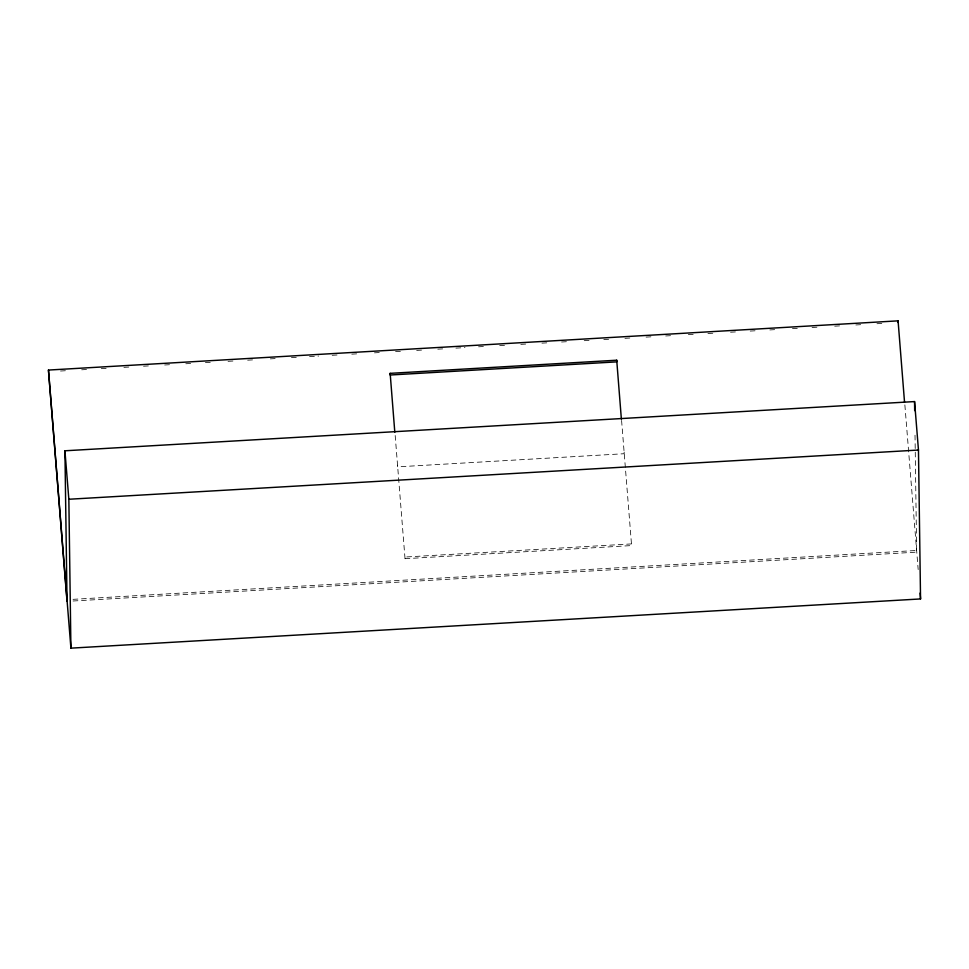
<?xml version="1.0" encoding="UTF-8"?>
<svg xmlns="http://www.w3.org/2000/svg" width="969" height="969" viewBox="0 0 969 969"><rect width="100%" height="100%" fill="white"/><g stroke="black" fill="none" stroke-linecap="round" stroke-linejoin="round"><path stroke-width="0.73" stroke-dasharray="4.84 3.63" d="M60.55 371.018L66.582 370.667M81.675 369.795L87.707 369.443M101.297 368.668L108.843 368.22M123.923 367.348L129.967 366.997M143.545 366.209L151.091 365.773M164.669 364.986L172.216 364.55M185.806 363.763L191.838 363.411M205.416 362.636L212.962 362.188M228.054 361.316L234.098 360.965M247.676 360.177L255.222 359.741M270.315 358.869L276.347 358.518M291.439 357.646L297.471 357.295M309.547 356.604L318.607 356.071M332.185 355.284L338.217 354.933M351.808 354.157L359.354 353.709M374.446 352.837L380.478 352.486M395.57 351.614L401.602 351.262M416.694 350.39L422.726 350.039M437.818 349.167L443.863 348.816M455.927 348.125L464.987 347.592M478.565 346.805L484.609 346.454M499.701 345.582L505.733 345.23M520.825 344.358L526.857 344.007M541.95 343.135L547.982 342.784M561.572 341.996L569.118 341.56M584.21 340.688L590.242 340.337M603.82 339.55L611.366 339.114M624.957 338.326L630.989 337.975M646.081 337.103L652.113 336.752M665.703 335.964L673.237 335.528M688.329 334.656L694.373 334.305M707.951 333.518L715.497 333.082M730.59 332.21L736.622 331.858M750.212 331.071L757.758 330.635M769.822 329.932L777.368 329.496M792.46 328.624L798.504 328.273M812.083 327.486L819.629 327.05M834.721 326.178L840.753 325.826M855.845 324.954L861.877 324.603M876.969 323.731L883.013 323.38M405.03 558.701L631.594 545.571L631.57 543.912L405.006 557.042L405.03 558.701L395.025 433.567M73.038 599.339L916.638 550.477M73.063 600.998L916.662 552.136L914.99 433.167M904.864 404.897L918.176 569.566M621.589 420.449L631.594 545.571M624.145 452.063L624.169 453.722L397.605 466.852L397.581 465.193"/><path stroke-width="1.45" d="M48.45 370.061L70.919 648.152L920.55 598.939L918.467 450.04L914.554 401.578L64.923 450.791L67.031 601.349L48.45 370.061L898.081 320.848L904.525 402.05M616.72 360.214L616.744 361.873L390.18 375.003L390.156 373.344L616.72 360.214L621.371 419.092M70.919 648.152L68.847 499.253L918.467 450.04M920.078 593.064L920.55 598.939M390.156 373.344L394.807 432.222M64.923 450.791L68.847 499.253M914.554 401.578L914.675 410.602M898.081 320.848L898.106 322.507"/></g></svg>
